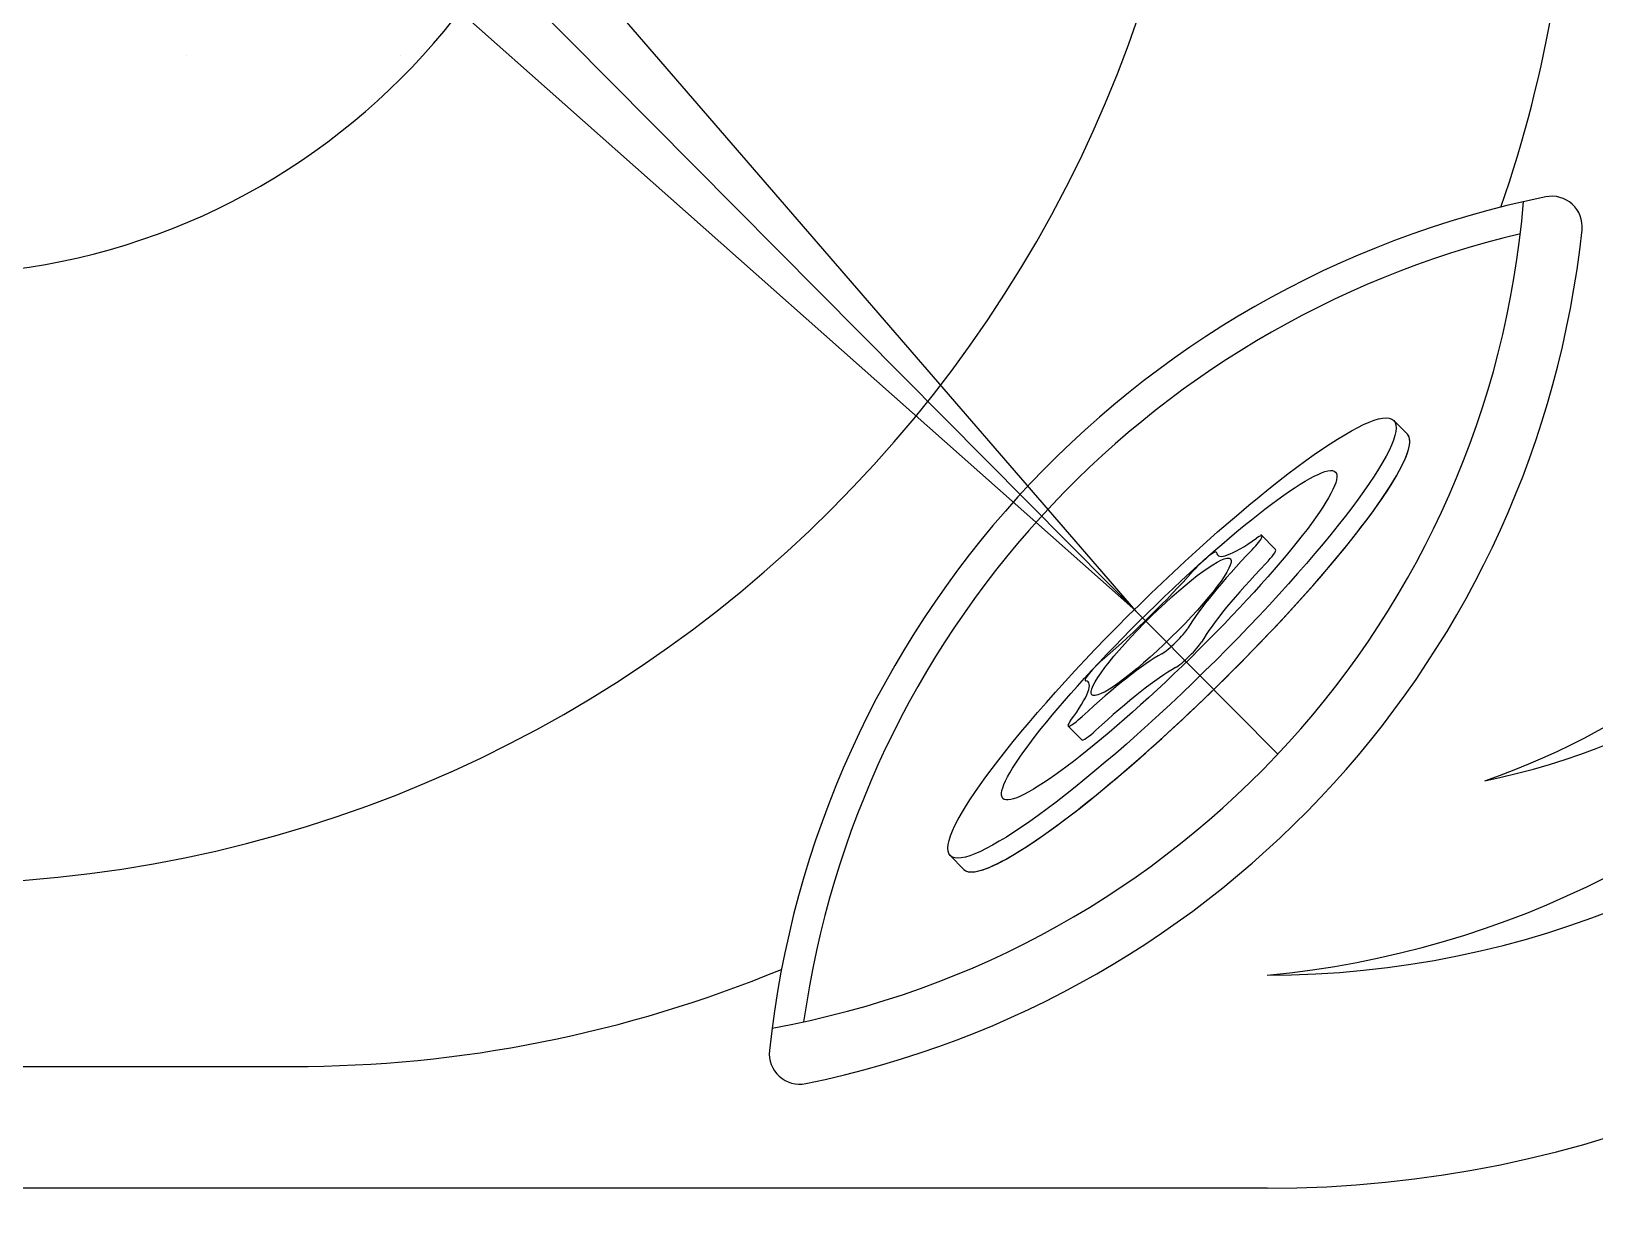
# Model space of a CAD drawing. Header units: millimetres. Extents: x -1273.47 to -1271.34, y 2261.58 to 2263.11.
# Drawn here: x -1271.9559 to -1271.7546, y 2261.8855 to 2262.0384 of the extents above; entities that cross this region are included whole.
import ezdxf

# ---------------------------------------------------------------- set-up
doc = ezdxf.new("R2010")
doc.units = ezdxf.units.MM
doc.layers.add('jacuzzi', color=1, linetype='Continuous')
doc.layers.add('LCOTA02', color=1, linetype='Continuous')

# ---------------------------------------------------------------- blocks, each defined once
blk = doc.blocks.new('*E2')
at = {"layer": 'LCOTA02'}
for centre, major_axis, ratio, start_param, end_param in [((14.55657185593677, 54.80805433060459), (2.148789360523377e-14, 2.679890141966695), 0.2999999999999979, 6.283185307179586, 7.661464324195041), ((14.55657185593682, 25.19194545077676), (8.467686886808126e-15, 2.679890141966695), 0.3000000000000032, 1.763313636574356, 3.141592653589793)]:
    blk.add_ellipse(centre, major_axis=major_axis, ratio=ratio, start_param=start_param, end_param=end_param, dxfattribs=at)

msp = doc.modelspace()

# ---------------------------------------------------------------- linework, layer by layer
at = {"layer": 'jacuzzi'}
for p, q in [((-1271.964429622035, 2262.115794436858), (-1271.795489805401, 2261.945385784351)), ((-1271.813728043032, 2261.963782593112), (-1271.914835416453, 2262.080821167888)), ((-1271.813728043032, 2261.963782593112), (-1271.929465626114, 2262.066508091971)), ((-1271.935886226386, 2262.035278754272), (-1271.935886226386, 2262.035278754272)), ((-1271.908386226386, 2262.035278754272), (-1271.908386226386, 2262.035278754272)), ((-1271.778753977233, 2261.986526757563), (-1271.780505093639, 2261.988311019689)), ((-1271.795716311215, 2261.971670584455), (-1271.79763074065, 2261.973621250855)), ((-1271.820678772959, 2261.947171843131), (-1271.822429889365, 2261.948956105257)), ((-1271.835850365268, 2261.930491032589), (-1271.837601481674, 2261.932275294716)), ((-1271.961487391602, 2261.905115171924), (-1271.922277989893, 2261.905115171924)), ((-1271.796807904423, 2261.88943141124), (-1272.30847312887, 2261.88943141124))]:
    msp.add_line(p, q, dxfattribs=at)
at = {"layer": 'jacuzzi', "color": 3}
msp.add_lwpolyline([(-1271.49097457109, 2262.801760471069, 0.414213562373095), (-1271.796807904423, 2263.107593804402), (-1273.015141237756, 2263.107593804402, 0.414213562373095), (-1273.320974571089, 2262.801760471069), (-1273.320974571089, 2262.038427137736, 0.414213562373095), (-1273.015141237756, 2261.732593804402), (-1271.796807904423, 2261.732593804402, 0.414213562373095), (-1271.49097457109, 2262.038427137736)], format="xyb", close=True, dxfattribs=at)
at = {"layer": 'jacuzzi'}
for centre, radius, start, end in [((-1271.969329271944, 2262.093320300129), 0.1646794871794773, 270, 0), ((-1271.969329271944, 2262.093320300129), 0.08626068376067861, 270, 0), ((-1271.922277989893, 2262.069794659103), 0.1646794871794773, 340.8537154650248, 0), ((-1271.808072917683, 2262.037408336644), 0.1210556252242, 275.3394701229248, 0.4822055275834689), ((-1271.796807904423, 2262.038427137736), 0.121549145299138, 270, 0), ((-1271.796807904423, 2262.038427137736), 0.2274145299145163, 270, 0), ((-1271.796807904423, 2262.038427137736), 0.1489957264957176, 270, 0), ((-1271.787414045658, 2262.032742357317), 0.0927250108545802, 281.5961432327749, 3.514891075357303), ((-1271.801356179565, 2262.035085276), 0.09870742689138325, 289.273400438461, 1.940190090000437), ((-1271.735831973078, 2261.893882196264), 0.1257501526251555, 101.5201259302333, 173.9324960577436), ((-1271.760162745097, 2262.013257112139), 0.003920940170939936, 353.9324960577435, 101.5201259302333), ((-1271.881309476794, 2262.026134472369), 0.1179082722832562, 280.1476473003902, 355.3049746838427), ((-1271.881309476794, 2262.026134472369), 0.125750152625136, 281.5201259302333, 353.9324960577435), ((-1271.735831973078, 2261.893882196264), 0.1218292124542155, 103.4690734403552, 171.9835485493995), ((-1271.922277989893, 2262.069794659103), 0.1646794871794773, 270, 292.4764578679255), ((-1271.856978704774, 2261.906759556495), 0.003920940170939936, 173.9324960577436, 281.5201259302333)]:
    msp.add_arc(centre, radius, start, end, dxfattribs=at)
for centre, major_axis, ratio, start_param, end_param in [((-1271.809053287656, 2261.960293157202), (0.02854819401746161, 0.02801786248701372), 0.1499999999999755, 1.570796326794877, 7.853981633974463), ((-1271.807302171251, 2261.958508895076), (0.02854819401746212, 0.02801786248701202), 0.1500000000000267, 3.14159265358994, 6.283185307179733), ((-1271.809403510937, 2261.960650009627), (0.02141114551309654, 0.02101339686525843), 0.1333333333333358, 1.570796326794896, 7.853981633974482), ((-1271.789610806959, 2261.984271260286), (0.0135603921582941, 0.0133084846813309), 0.15000000000002, 3.019950698010391, 3.891553139887228), ((-1271.799380078213, 2261.971577726744), (0.001912650592957691, 0.001877119836947403), 0.1500000000000024, -1.378279017015352, 0.7499604862971698), ((-1271.810454180781, 2261.961720566903), (0.008921310630455396, 0.008755582027193006), 0.1499999999999844, 1.570796326794822, 7.853981633974408), ((-1271.794183857074, 2261.97220511467), (0.01356039215829235, 0.01330848468132712), 0.1499999999999847, 1.763313636574357, 2.634916078451731), ((-1271.805245913488, 2261.969479496157), (0.001912650592958979, 0.001877119836948791), 0.1500000000002318, -0.1216419555813844, 2.006597547733487), ((-1271.797628961808, 2261.969793464618), (0.001912650592958617, 0.001877119836947779), 0.1499999999998617, -1.378279017015337, 2.545741395465484e-12), ((-1271.813842591025, 2261.965173114117), (0.01356039215830784, 0.01330848468134505), 0.1499999999998154, 4.27658775944667, 5.148190201322708), ((-1271.792432740669, 2261.970420852544), (0.01356039215829741, 0.01330848468133845), 0.1500000000000061, 1.763313636574272, 2.634916078450615), ((-1271.808818276292, 2261.960053697464), (0.001912650592958113, 0.001877119836948158), 0.149999999999921, 3.64826922872827, 5.776508732041149), ((-1271.807067159887, 2261.958269435338), (0.001912650592961243, 0.001877119836949995), 0.1499999999996634, 3.648269228730685, 5.776508732039953), ((-1271.821241941544, 2261.945649680397), (0.01356039215829731, 0.01330848468133299), 0.1499999999999451, 0.5066765751388016, 1.378279017015482), ((-1271.818309397138, 2261.956658689057), (0.001912650592959765, 0.001877119836948207), 0.1499999999996954, 1.13499510585621, 3.263234609174226), ((-1271.819490825138, 2261.943865418271), (0.0135603921582914, 0.01330848468132864), 0.1499999999999943, 0.5066765751379583, 1.378279017015399), ((-1271.833391707301, 2261.941303665047), (0.01356039215829396, 0.0133084846813309), 0.1499999999999103, -0.7499604862975291, 0.1216419555795789), ((-1271.820517238772, 2261.950833225094), (0.001912650592958541, 0.001877119836948403), 0.1500000000001967, 2.391632167292408, 4.519871670605081), ((-1271.818766122366, 2261.949048962968), (0.001912650592957026, 0.00187711983694895), 0.1500000000000706, 3.141592653586683, 4.519871670605009)]:
    msp.add_ellipse(centre, major_axis=major_axis, ratio=ratio, start_param=start_param, end_param=end_param, dxfattribs=at)
at = {"layer": 'LCOTA02'}
for p, q in [((-1271.778753977232, 2261.986526757564), (-1271.780505093637, 2261.988311019691)), ((-1271.79571631122, 2261.971670584457), (-1271.797630740655, 2261.973621250857)), ((-1271.820678772976, 2261.947171843134), (-1271.822429889381, 2261.948956105261)), ((-1271.835850365293, 2261.930491032593), (-1271.837601481698, 2261.93227529472))]:
    msp.add_line(p, q, dxfattribs=at)
for centre, major_axis, ratio, start_param, end_param in [((-1271.809053287667, 2261.960293157205), (0.02854819403056346, 0.0280178624851833), 0.149999999960198, 3.141592653613577, 9.424777960793163), ((-1271.807302171262, 2261.958508895078), (0.02854819403052144, 0.02801786248522607), 0.1499999999601981, 3.141592653603588, 6.283185307193381), ((-1271.809403510948, 2261.96065000963), (0.02141114552312775, 0.02101339686356254), 0.1333333332983145, 3.14159265373036, 9.424777960909946), ((-1271.789610806959, 2261.984271260288), (0.01356039216432269, 0.01330848468018785), 0.1499999999686547, 3.019950698037619, 3.89155313989207), ((-1271.799380078219, 2261.971577726747), (0.001912650593995447, 0.001877119836741208), 0.1499999999489357, -1.378279017001107, 0.7499604862669571), ((-1271.810454180791, 2261.961720566906), (0.008921310634426029, 0.008755582026606727), 0.1499999999452112, 3.141592653453427, 9.424777960633012), ((-1271.794183857079, 2261.972205114671), (0.01356039216401883, 0.01330848468015707), 0.1499999999668814, 1.763313636580019, 2.634916078499938), ((-1271.805245913495, 2261.969479496159), (0.001912650593974761, 0.001877119836763697), 0.1500000000180417, -0.1216419547132435, 2.006597547648424), ((-1271.813842591034, 2261.965173114121), (0.01356039216133234, 0.01330848467756126), 0.1499999999848392, 4.276587759341976, 5.148190201432883), ((-1271.792432740674, 2261.970420852545), (0.01356039216401883, 0.01330848468015707), 0.1499999999668814, 1.763313636580019, 2.634916078499938), ((-1271.808818276303, 2261.960053697467), (0.001912650593905735, 0.001877119836971111), 0.1499999999866795, 3.648269228801335, 5.776508732121872), ((-1271.807067159898, 2261.95826943534), (0.001912650593905735, 0.001877119836971111), 0.1499999999866795, 3.648269228801335, 5.776508732121872), ((-1271.821241941561, 2261.9456496804), (0.01356039216443883, 0.01330848468057978), 0.1499999999521331, 0.5066765751404745, 1.378279017015786), ((-1271.818309397151, 2261.956658689061), (0.001912650594032271, 0.001877119837210631), 0.1499999999351256, 1.134995105983515, 3.263234609329459), ((-1271.819490825156, 2261.943865418274), (0.01356039216443883, 0.01330848468057978), 0.1499999999521331, 0.5066765751404745, 1.378279017015786), ((-1271.833391707321, 2261.941303665051), (0.0135603921645223, 0.01330848468066168), 0.1499999999412906, -0.7499604862797961, 0.1216419556097155), ((-1271.820517238787, 2261.950833225098), (0.001912650594201459, 0.00187711983705615), 0.1499999999666569, 2.391632167046493, 4.519871670624847)]:
    msp.add_ellipse(centre, major_axis=major_axis, ratio=ratio, start_param=start_param, end_param=end_param, dxfattribs=at)

# ---------------------------------------------------------------- block references
at = {"layer": 'jacuzzi', "xscale": 0.0004999999999681611, "yscale": 0.001000000000203727, "zscale": 0.0004999999999999702, "rotation": 134.4628427206883}
msp.add_blockref('*E2', (-1271.774551297791, 2261.982244528234), dxfattribs=at)

doc.saveas('drawing.dxf')
